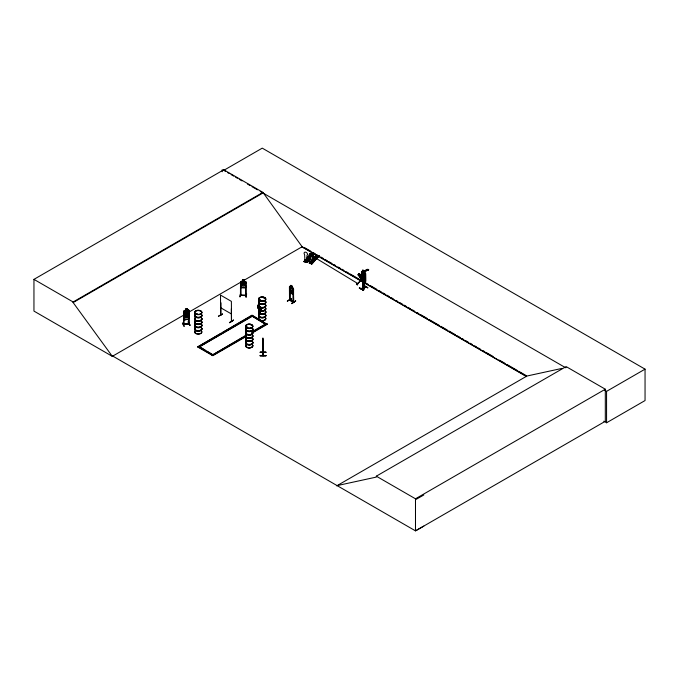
<?xml version="1.0" encoding="UTF-8"?>
<svg xmlns="http://www.w3.org/2000/svg" width="679" height="679" viewBox="0 0 679 679"><rect width="100%" height="100%" fill="white"/><g stroke="black" fill="none" stroke-linecap="round" stroke-linejoin="round"><path stroke-width="1.02" d="M361.389 278.823L360.982 278.585M362.594 275.674L362.688 273.196L363.783 273.62L364.071 272.983A5.373 3.081 -65.5 0 1 368.366 269.546L368.128 270.267A4.6 2.64 -65.5 0 0 364.199 273.756L364.801 273.96L363.078 275.895L362.594 275.674L364.317 273.73L364.801 273.96M363.078 275.895L363.18 273.425L362.688 273.196M364.547 280.877C366.354 280.894 362.365 280.639 364.53 280.894M365.582 280.452C364.716 279.213 365.76 282.88 365.039 281.42M306.653 261.22L307.01 255.27A1.927 1.392 42.4 0 0 307.01 253.046A1.927 1.392 42.4 0 0 304.599 252.316A1.927 1.392 42.4 0 0 304.599 254.54L304.956 260.702L306.713 261.152M311.805 262.824L312.213 256.815A1.927 1.392 42.4 0 0 312.213 254.591A1.927 1.392 42.4 0 0 309.802 253.861A1.927 1.392 42.4 0 0 309.751 256.144L310.159 262.247M241.121 281.412C243.668 282.447 241.121 278.237 244.304 279.926L244.296 281.513L246.188 282.074L246.188 295.586L245.679 294.958L246.129 295.119L240.442 294.966L240.442 295.424L240.519 281.912L241.121 281.378L245.518 281.547L246.129 282.133M241.02 282.744L240.485 282.846L241.02 282.744L241.07 295.424L240.459 294.822M240.544 293.617L239.959 297.003L240.553 293.43M240.502 295.424L246.197 295.467M240.544 294.975L241.07 295.102M245.62 282.888L246.137 282.905L245.62 282.888L245.662 295.603L245.679 294.958M246.358 293.6L246.044 297.19L246.655 293.846M246.426 293.829L246.087 296.952M305.584 259.981L305.898 260.32L305.177 260.702M305.847 260.303L305.728 261.822L305.474 260.184M305.609 260.626L305.864 260.142M310.77 261.568L310.566 262.306L316.974 255.262L309.717 263.342M310.685 261.627L310.872 263.427L311.024 261.678M315.098 258.937C315.353 256.755 313.155 259.989 315.396 258.478M222.474 313.953L218.502 316.159M195.79 313.723L196.893 313.808M196.053 313.469L196.834 313.562M196.248 313.783L196.63 313.511M200.339 311.135L200.653 311.305M200.678 311.449L200.458 311.22M247.428 327.584C246.638 326.455 248.752 328.432 246.825 327.55M251.052 325.241L251.476 325.216M260.413 300.712L259.785 300.237L260.753 300.559M263.995 298.123L264.445 298.047M262.9 352.036L262.968 352.791L263.197 352.036M262.968 347.563L262.9 337.972L262.968 355.754L262.968 354.93M262.968 339.899L263.163 355.754L263.163 354.964M364.47 280.834L364.419 288.745L363.647 288.719L364.419 288.745M364.912 281.564L362.094 276.2L365.489 281.675L362.094 276.2M365.175 279.196L362.764 277.855L365.132 279.222L365.582 277.881M289.449 290.773L289.865 292.547L293.039 294.338L293.506 293.005L293.073 288.074M293.039 294.338L293.549 293.039M186.318 312.892L184.739 314.657L185.927 312.62L184.773 311.101L185.342 310.965L186.394 312.357L187.837 310.541L186.683 312.51L187.888 314.139L186.377 313.044M189.085 317.568L188.465 319.215L184.196 319.936L188.448 319.181L189.008 317.534L189.085 313.418L188.431 312.951L184.196 313.664L183.636 314.352L185.511 313.537M188.439 316.168L189.051 314.487L188.439 316.168L184.145 316.83L183.585 315.379L184.145 316.83M183.44 324.638L184.111 324.655L184.06 324.087M188.949 323.442L188.38 323.382L188.864 323.263M310.787 261.619L310.362 262.349L310.566 261.924M305.363 260.481L305.525 260.371M363.715 273.535A4.6 2.64 -65.5 0 1 367.636 270.047L368.773 269.631M243.311 283.219L244.941 282.04L243.744 283.78L244.907 285.681L243.362 284.102L241.724 285.553L242.963 283.746L241.783 281.946L243.337 283.202M182.379 323.136L183.975 326.31M182.634 323.06L184.255 326.302M361.304 288.889L365.378 286.555M289.458 300.135L289.908 300.356L290.009 287.684L289.492 287.557L289.865 287.769M289.661 300.033L293.71 302.333L293.286 289.551L293.141 302.248L293.557 302.435L293.549 288.889M361.686 279.188L365.735 281.471L365.65 273.722L364.258 272.449M365.268 280.435L361.958 278.704L361.89 279.485L362.17 278.653M308.987 256.934L309.42 256.535M258.971 308.928C257.417 308.147 260.142 304.888 258.249 306.883L257.782 305.244L258.504 306.764L257.511 307.833L258.487 307.264L258.971 308.928L258.487 307.264M258.504 306.764L258.954 306.127M260.532 308.597L260.057 306.959L260.532 308.597L261.5 308.045L259.785 309.548M260.787 308.478L261.237 307.842M258.665 310.345L259.395 311.865L260.363 311.313L258.92 313.019L259.497 311.907L258.665 310.345L259.242 312.017M259.395 311.865L260.099 311.118M257.774 308.028L258.232 307.383M260.057 309.743L260.77 308.979L261.508 310.532L260.515 309.098M362.773 280.291L363.206 280.079L363.189 287.955L362.459 287.913L362.942 288.142L363.231 280.037M264.19 297.835L264.377 298.251L264.335 297.809M257.511 307.833L258.351 306.916L257.782 305.244M258.393 307.231L259.225 306.331M261.5 308.045L260.668 308.945L261.254 310.642M258.648 312.815L259.497 311.907M260.363 311.313L259.531 312.221L260.108 313.919L259.785 312.102M310.872 261.636L310.617 262.315M183.5 324.172C196.29 323.179 180.342 323.45 184.017 324.706L184.001 311.992L183.5 312.068L183.576 324.757M183.5 324.63L189.051 323.849M359.42 274.672L358.826 273.629L359.446 274.783C352.443 272.211 371.982 286.131 360.863 278.365M358.461 274.206L362.297 276.599L364.003 280.189M360.142 274.426L358.792 273.671M360.736 275.479L360.184 274.384L361.652 275.92M362.467 276.404L361.966 276.345M361.024 278.611L362.094 279.375L361.143 280.486L360.464 280.028L361.143 280.486M360.507 280.121L361.389 278.755M359.836 276.081L361.831 279.476M184.196 319.936L183.619 318.459L183.585 311.237L185.409 310.388L184.578 311.126L184.578 314.012L185.486 315.098L187.183 314.827L188.1 313.443L188.1 310.558L187.183 310.184C187.71 306.187 186.182 311.483 188.406 309.896L189.068 310.371L188.949 323.9L188.423 323.798L189.025 323.875M183.661 311.288L184.213 310.676L188.423 309.938M304.082 261.585L304.795 259.853L305.007 261.517M307.349 261.449L307.154 260.566L306.416 262.035L304.26 261.381L304.998 259.913M306.501 258.716L311.338 253.343L313.885 254.116L311.882 256.535M304.26 261.381L304.998 260.566M306.679 258.674L311.338 253.505L314.097 254.523L312.094 256.704M306.84 258.826L311.474 253.742L306.246 259.556M305.44 260.464L305.822 260.057M306.399 259.616L309.845 255.83M310.125 258.877L306.772 262.51L306.611 261.44L307.349 260.626M310.286 257.995L305.923 262.247L310.082 257.748M311.933 255.728L313.392 254.124L313.868 254.362M310.108 257.85L305.974 262.264M312.094 255.677L313.392 254.124M312.213 255.813L313.537 254.362M309.947 258.733L306.424 262.4L309.921 258.631M311.72 256.594L313.885 254.116M310.057 258.869L306.772 262.51M312.043 256.687L314.054 254.532M312.213 256.815L312.153 256.874A1.927 1.392 42.4 0 0 312.153 254.659A1.927 1.392 42.4 0 0 309.751 253.921A1.927 1.392 42.4 0 0 309.802 256.085M309.556 263.401L309.208 262.272L309.947 261.457L310.091 263.197M318.68 255.966L311.559 263.639L309.403 262.985L310.142 261.517M310.159 261.746L310.829 261.695M312.315 259.59L316.482 254.948L319.037 255.728L311.916 264.114L311.058 263.842L318.544 255.728M309.386 263.35L310.142 262.17L312.298 262.832L312.493 262.238L312.493 263.053L309.947 262.281L309.947 261.457M311.05 261.076L316.482 254.948M311.322 261.152L316.346 255.27M309.497 263.376L316.974 255.262M311.559 263.639L312.298 262.179M311.737 263.129L317.679 256.586M312.111 263.24L319.037 255.728M311.568 264.004L319.037 255.881L316.507 255.211M360.778 280.308L357.68 283.644L360.931 280.342M231.539 321.49L231.378 301.366L220.497 295.085L220.667 315.404L220.828 302.741M363.189 280.062L362.815 280.274M363.231 280.13L362.942 288.142M240.578 281.972L241.147 281.429M196.8 313.817L196.053 313.825M259.819 300.194L260.549 300.084M260.074 300.441L260.812 300.313M264.521 298.2L264.25 297.996M247.054 327.244L246.842 327.685M247.071 327.728L247.131 327.27M247.232 327.584L247.572 327.227M185.452 313.494L184.586 314.165L184.586 317.051L185.494 318.137L187.192 317.848L188.1 316.456L188.1 313.571L187.192 313.206M361.551 271.566L362 271.244L365.65 273.722L365.141 273.595L365.175 281.386L365.277 273.518M289.941 286.351L289.492 286.674L289.517 300.152L293.515 302.41L293.37 301.654L289.908 300.025L293.701 301.892L293.277 301.629M306.407 262.383L303.853 261.619L304.693 261.873M246.112 295.594L240.485 295.407M358.24 274.341C361.27 278.076 360.252 280.359 365.429 281.607M290.841 286.81L290.171 287.047L290.171 289.933L290.85 291.554L292.106 292.267L292.785 291.41L292.785 288.524L292.106 287.633L293.056 288.117L289.925 286.292L289.449 286.623L289.517 300.152M362.9 271.693L362.849 270.174L364.25 270.904L364.861 276.294L364.19 277.151L362.925 276.446L362.247 274.834L362.892 270.149M364.25 270.904L362.849 270.174M365.565 273.781L365.582 281.573L361.432 279.205M293.651 289.763L293.141 289.636M291.546 298.87L287.268 301.111L291.316 298.735M289.865 300.33L290.009 287.684M291.639 303.555L295.679 300.967L291.826 303.7M291.622 303.335L295.679 300.984M218.4 316.329L222.576 314.046M231.395 321.574L231.327 308.809M229.451 322.652L233.517 320.318M112.816 356.11L112.375 356.373L33.95 311.092L33.95 279.366L223.764 169.775L262.951 192.395L302.138 246.749L526.497 376.285M223.764 169.775L223.764 170.361L262.255 148.141L645.05 369.147L645.05 400.551L606.559 422.771L603.809 421.175M33.95 279.366L73.137 301.985L262.951 192.395M423.798 526.123L415.489 530.859L112.765 356.085L112.315 356.339L73.137 302.571L262.951 192.98M112.315 356.339L184.119 314.886M188.694 312.238L242.666 281.081M244.499 280.02L302.579 246.494M246.375 336.334L212.824 355.703L197.64 346.935L252.036 315.141L267.22 324.299L251.807 333.194M197.64 346.935L221.218 333.321M223.026 332.277L252.036 315.531L252.834 315.591L198.438 347.393M199.346 346.867L252.834 315.99M246.485 334.959L212.035 355.244L234.696 342.157M251.926 331.819L266.431 323.442L267.22 324.299M236.513 341.113L242.861 337.446M244.669 336.402L246.485 335.35M252.834 331.692L265.523 324.358M197.64 346.545L212.824 355.312L246.375 335.944M251.807 332.803L267.22 323.9M362.017 271.659C361.092 270.768 362.824 275.487 362.043 276.497M364.131 288.914L364.131 280.639L363.681 288.745M363.604 285.57L367.908 287.794L363.825 285.443M361.109 288.838L365.412 286.36L361.338 288.711M361.788 288.974L365.888 286.64L361.848 289.237M336.682 485.875L526.946 376.022L562 368.4M337.123 485.612L376.31 477.091L376.31 476.183L566.125 366.592L605.312 389.211L605.312 421.269L415.489 530.859L415.489 498.802L605.312 389.211M566.125 367.5L565.683 367.763L260.218 191.402M604.743 390.315L606.559 391.367L645.05 369.147M415.489 499.719L423.798 494.983M309.14 256.764L309.913 256.56M258.945 310.558L259.65 311.754M259.378 312.365L260.363 313.808M188.482 323.798L188.456 323.501M309.955 257.197L308.996 256.993M309.955 257.333L308.97 256.9M362.892 287.701L363.257 287.913M187.209 311.695C182.88 312.807 188.864 310.159 187.268 313.18M187.209 313.248L188.423 313.036M187.243 308.58L185.409 308.843L185.486 310.464M188.431 311.262L188.991 311.296L188.431 311.262L188.431 323.951M188.236 321.931L190.112 325.343L188.27 321.931M314.946 258.843L314.216 258.691M363.638 285.511L367.721 287.862M188.864 323.722L188.932 311.186M260.371 300.457L259.904 300.559M289.908 299.897L289.441 299.651L289.984 299.753M260.176 352.223L265.947 352.231M260.176 352.35L265.947 352.333M260.176 355.49L265.947 355.499L265.947 355.94L260.176 355.932L260.176 355.49L265.947 355.541M260.176 355.754L265.947 355.711M359.488 274.732L359.004 274.706L360.108 276.659L362.518 278.577L360.753 275.436M260.363 300.211L259.879 300.245M291.495 298.802L287.497 300.975M368.264 269.402L367.874 269.325A5.373 3.081 -65.5 0 0 363.579 272.754L363.29 273.399L363.791 273.595M363.961 288.914L363.961 280.639M260.184 300.593L260.099 300.415M311.449 254.574L313.146 255.092L310.6 254.319M309.666 257.553L307.969 257.035L309.666 257.714M305.728 260.447L304.947 260.21L305.474 260.337M311.559 262.985L311.754 263.868L309.208 263.087M310.159 263.121L310.94 263.359M289.661 299.575L289.78 300.33M367.993 270.123L368.485 270.344M362.153 278.696L365.378 280.147M362.951 271.77L361.508 271.524L361.534 276.37M364.173 273.017L362.909 272.313L362.917 275.207L364.182 275.912L364.173 273.985M289.882 286.317L290.892 286.886M290.85 287.429L292.106 288.142M290.85 290.315L292.106 291.028M293.09 294.313L289.899 292.513L289.492 290.748M365.319 281.793L361.33 279.519L358.342 274.274M223.764 170.361L225.589 171.414M227.414 172.466L229.239 173.518M231.055 174.571L233.788 176.15M235.613 177.202L237.438 178.254M239.263 179.307L241.996 180.886M247.462 184.043L250.195 185.622M252.019 186.674L257.485 189.823M304.413 247.546L310.821 251.247M312.654 252.308L315.404 253.895M320.895 257.061L323.645 258.648M325.479 259.709L327.303 260.77M329.137 261.822L331.887 263.41M333.72 264.471L335.545 265.523M338.295 267.11L340.128 268.171M341.961 269.224L343.786 270.284M346.536 271.872L348.369 272.924M350.203 273.985L360.277 279.799M365.769 282.973L368.519 284.56M370.344 285.613L376.76 289.313M378.585 290.374L381.335 291.962M383.168 293.014L385.001 294.075M386.835 295.136L389.576 296.715M391.41 297.775L393.243 298.836M395.984 300.415L397.818 301.476M399.651 302.537L402.401 304.124M404.234 305.177L406.059 306.237M407.892 307.29L410.642 308.877M412.476 309.938L414.3 310.99M417.05 312.578L418.884 313.639M420.717 314.691L427.125 318.392M428.958 319.453L439.033 325.266M440.858 326.327L447.274 330.028M449.099 331.08L455.516 334.789M457.34 335.842L460.09 337.429M461.924 338.49L463.757 339.542M465.59 340.603L468.332 342.191M470.165 343.243L471.998 344.304M474.74 345.891L476.573 346.944M478.406 348.004L480.24 349.057M482.99 350.644L484.814 351.705M486.648 352.757L493.056 356.467M499.472 360.167L504.964 363.333M506.797 364.394L517.788 370.734M519.613 371.795L526.03 375.495M301.535 246.664L317.161 255.686M319.911 257.273L526.632 376.624M253.734 316.507L256.458 318.078M258.266 319.13L264.615 322.788M264.734 323.773L252.036 316.049L265.633 324.299M220.497 307.646L231.378 313.927M205.576 350.602L199.227 346.545L212.824 354.786L207.392 351.646M376.31 476.183L415.489 498.802M311.669 255.618L358.198 283.805M188.448 312.985L189.085 313.418M188.38 309.955L189.008 310.405M315.37 258.512L314.148 258.733M364.733 280.665L365.361 281.819M361.101 278.594L361.737 279.748M184.001 311.992L183.5 312.068M188.27 321.939L189.806 325.394M260.923 308.835L261.508 310.532M259.802 307.069L260.38 308.741M258.64 307.12L259.225 308.818M257.528 305.355L258.096 307.027M259.633 312.255L260.082 313.596M361.882 271.736L361.899 276.574M361.652 271.447L361.678 276.285M606.559 391.367L606.559 422.771M362.773 279.867L362.858 288.168L362.9 279.892L362.535 287.955L362.493 280.037M307.154 260.566L307.154 261.22M304.795 259.853L304.795 260.668M293.286 289.551L293.286 302.113M292.106 293.812L292.199 286.029L290.799 285.29L290.85 293.099M265.947 352.163L260.176 352.163M244.236 279.977L244.236 281.556L245.178 282.099L245.178 284.985L244.236 286.198L242.471 286.139L241.529 284.874L241.529 281.989L242.471 281.505L242.411 279.909M240.587 281.929L240.578 286.088M222.228 169.657L222.228 171.736M220.641 302.639L220.709 315.396L220.48 314.81M73.137 301.985L73.137 302.571M201.417 318.027A3.65 2.105 0 0 1 198.26 321.184A3.65 2.105 0 0 1 195.102 318.027M201.366 318.239A3.59 2.071 0 0 1 198.26 321.354A3.59 2.071 0 0 1 195.145 318.239M201.366 320.946A3.582 2.071 0 0 1 198.26 324.044A3.582 2.071 0 0 1 195.153 320.946M201.383 321.142A3.607 2.079 0 0 1 198.26 324.265A3.607 2.079 0 0 1 195.136 321.142M201.417 314.555A3.65 2.105 0 0 1 198.26 317.721A3.65 2.105 0 0 1 195.102 314.555M201.374 317.662A3.599 2.079 0 0 1 198.26 320.777A3.599 2.079 0 0 1 195.145 317.662M201.374 314.776A3.599 2.079 0 0 1 198.26 317.891A3.599 2.079 0 0 1 195.145 314.776M201.417 317.848A3.65 2.105 0 0 1 198.26 321.006A3.65 2.105 0 0 1 195.102 317.848M201.417 314.377A3.65 2.105 0 0 1 198.26 317.543A3.65 2.105 0 0 1 195.102 314.377M201.366 314.199A3.59 2.071 0 0 1 198.26 317.305A3.59 2.071 0 0 1 195.145 314.199M201.417 327.906A3.65 2.105 0 0 1 198.26 331.063A3.65 2.105 0 0 1 195.102 327.906M201.366 328.118A3.59 2.071 0 0 1 198.26 331.233A3.59 2.071 0 0 1 195.145 328.118M201.366 330.826A3.582 2.071 0 0 1 198.26 333.924A3.582 2.071 0 0 1 195.153 330.826M201.366 321.464A3.582 2.071 0 0 1 198.26 324.562A3.582 2.071 0 0 1 195.153 321.464M201.383 331.021A3.607 2.079 0 0 1 198.26 334.144A3.607 2.079 0 0 1 195.136 331.021M201.383 321.277A3.607 2.079 0 0 1 198.26 324.401A3.607 2.079 0 0 1 195.136 321.277M201.417 324.435A3.65 2.105 0 0 1 198.26 327.601A3.65 2.105 0 0 1 195.102 324.435M201.366 327.541A3.59 2.071 0 0 1 198.26 330.648A3.59 2.071 0 0 1 195.145 327.541M201.374 324.655A3.599 2.079 0 0 1 198.26 327.77A3.599 2.079 0 0 1 195.145 324.655M201.417 327.728A3.65 2.105 0 0 1 198.26 330.885A3.65 2.105 0 0 1 195.102 327.728M201.417 324.256A3.65 2.105 0 0 1 198.26 327.422A3.65 2.105 0 0 1 195.102 324.256M201.366 324.078A3.59 2.071 0 0 1 198.26 327.185A3.59 2.071 0 0 1 195.145 324.078M252.393 331.819A3.65 2.105 0 0 1 249.235 334.985A3.65 2.105 0 0 1 246.078 331.819M252.35 332.039A3.59 2.071 0 0 1 249.235 335.154A3.59 2.071 0 0 1 246.129 332.039M252.35 334.747A3.59 2.071 0 0 1 249.235 337.853A3.59 2.071 0 0 1 246.129 334.747M252.35 334.934A3.599 2.079 0 0 1 249.235 338.049A3.599 2.079 0 0 1 246.121 334.934M252.393 328.356A3.65 2.105 0 0 1 249.235 331.513A3.65 2.105 0 0 1 246.078 328.356M252.35 331.454A3.599 2.079 0 0 1 249.235 334.577A3.599 2.079 0 0 1 246.121 331.454M252.35 328.577A3.59 2.071 0 0 1 249.235 331.683A3.59 2.071 0 0 1 246.129 328.577M252.393 331.641A3.65 2.105 0 0 1 249.235 334.806A3.65 2.105 0 0 1 246.078 331.641M252.393 328.178A3.65 2.105 0 0 1 249.235 331.335A3.65 2.105 0 0 1 246.078 328.178M252.35 327.991A3.599 2.079 0 0 1 249.235 331.106A3.599 2.079 0 0 1 246.121 327.991M252.393 341.698A3.65 2.105 0 0 1 249.235 344.864A3.65 2.105 0 0 1 246.078 341.698M252.35 341.919A3.59 2.071 0 0 1 249.235 345.034A3.59 2.071 0 0 1 246.129 341.919M252.342 344.626A3.582 2.071 0 0 1 249.235 347.724A3.582 2.071 0 0 1 246.129 344.626M252.333 335.265A3.573 2.062 0 0 1 249.235 338.363A3.573 2.062 0 0 1 246.137 335.265M252.359 335.078A3.607 2.079 0 0 1 249.235 338.193A3.607 2.079 0 0 1 246.112 335.078M252.393 338.235A3.65 2.105 0 0 1 249.235 341.393A3.65 2.105 0 0 1 246.078 338.235M252.35 341.342A3.59 2.071 0 0 1 249.235 344.448A3.59 2.071 0 0 1 246.129 341.342M252.35 338.456A3.59 2.071 0 0 1 249.235 341.562A3.59 2.071 0 0 1 246.129 338.456M252.393 341.52A3.65 2.105 0 0 1 249.235 344.686A3.65 2.105 0 0 1 246.078 341.52M252.393 338.057A3.65 2.105 0 0 1 249.235 341.214A3.65 2.105 0 0 1 246.078 338.057M252.35 337.87A3.599 2.079 0 0 1 249.235 340.985A3.599 2.079 0 0 1 246.121 337.87M265.336 304.701A3.65 2.105 0 0 1 262.179 307.859A3.65 2.105 0 0 1 259.022 304.701M265.285 304.922A3.59 2.071 0 0 1 262.179 308.028A3.59 2.071 0 0 1 259.072 304.922M265.277 307.629A3.573 2.062 0 0 1 262.179 310.727A3.573 2.062 0 0 1 259.081 307.629A3.607 2.079 0 0 0 262.179 310.821A3.607 2.079 0 0 0 265.302 307.706M265.294 307.825A3.599 2.079 0 0 1 262.179 310.94A3.599 2.079 0 0 1 259.064 307.825M265.336 301.23A3.65 2.105 0 0 1 262.179 304.396A3.65 2.105 0 0 1 259.022 301.23M265.294 304.336A3.599 2.079 0 0 1 262.179 307.451A3.599 2.079 0 0 1 259.064 304.336M265.294 301.451A3.599 2.079 0 0 1 262.179 304.565A3.599 2.079 0 0 1 259.064 301.451M265.336 304.523A3.65 2.105 0 0 1 262.179 307.68A3.65 2.105 0 0 1 259.022 304.523M265.336 301.052A3.65 2.105 0 0 1 262.179 304.217A3.65 2.105 0 0 1 259.022 301.052M265.294 300.865A3.599 2.079 0 0 1 262.179 303.988A3.599 2.079 0 0 1 259.064 300.865M265.336 314.581A3.65 2.105 0 0 1 262.179 317.738A3.65 2.105 0 0 1 259.022 314.581M265.294 314.793A3.599 2.079 0 0 1 262.179 317.908A3.599 2.079 0 0 1 259.064 314.793M265.302 317.585A3.607 2.079 0 0 1 262.179 320.7A3.607 2.079 0 0 1 259.055 317.585A3.582 2.071 0 0 0 262.179 320.607A3.582 2.071 0 0 0 265.285 317.5M265.285 308.139A3.582 2.071 0 0 1 262.179 311.237A3.582 2.071 0 0 1 259.072 308.139M265.302 317.696A3.607 2.079 0 0 1 262.179 320.819A3.607 2.079 0 0 1 259.055 317.696M265.336 311.109A3.65 2.105 0 0 1 262.179 314.275A3.65 2.105 0 0 1 259.022 311.109M265.294 314.216A3.599 2.079 0 0 1 262.179 317.331A3.599 2.079 0 0 1 259.064 314.216M265.285 311.33A3.59 2.071 0 0 1 262.179 314.445A3.59 2.071 0 0 1 259.072 311.33M265.336 314.402A3.65 2.105 0 0 1 262.179 317.56A3.65 2.105 0 0 1 259.022 314.402M265.336 310.931A3.65 2.105 0 0 1 262.179 314.097A3.65 2.105 0 0 1 259.022 310.931M265.294 310.744A3.599 2.079 0 0 1 262.179 313.868A3.599 2.079 0 0 1 259.064 310.744M361.423 276.175L361.211 276.854L362.807 278.585L361.067 276.922C361.228 278.127 359.836 277.083 360.651 276.531L359.132 274.893L360.778 276.446L360.956 275.895L361.423 276.175M240.519 286.054L241.104 287.65L245.543 287.743L246.188 286.224L245.543 287.777L241.104 287.607L240.519 286.054M356.373 284.051L357.46 284.993L356.416 284.017M187.956 317.195L187.37 317.339L186.377 316.015L184.798 317.789L185.987 315.743L184.849 314.173L186.343 315.336L187.888 313.656L186.742 315.625L187.956 317.195M359.301 288.032L363.604 290.281L359.31 288.015M359.497 287.879L363.604 290.281L359.497 287.879M309.989 256.068L306.679 259.701L310.048 256.076M233.508 320.089L229.434 322.712L233.517 320.123M366.074 286.962L362.017 289.356L366.074 286.962M186.886 311.975L185.8 312.162L185.8 312.671L186.886 312.484L186.886 311.975M187.192 313.723L185.494 314.012L185.494 316.898L187.192 316.609L187.192 313.723M186.886 308.953L185.791 309.132L185.791 309.641L186.886 309.463L186.886 308.953M187.183 310.702L185.486 310.982L185.486 313.868L187.183 313.588L187.183 310.702M243.922 280.266L242.785 280.223L242.785 280.741L243.922 280.775L243.922 280.266M244.236 282.074L242.471 282.023L242.471 284.908L244.236 284.959L244.236 282.074M318.298 256.535L315.743 255.762L318.298 256.535M317.797 257.078L315.251 256.297L317.797 257.078M317.059 257.884L314.513 257.112L317.059 257.884M316.406 258.606L313.851 257.825L316.406 258.606M315.667 259.412L313.112 258.64L315.667 259.412M360.031 274.443L359.216 273.985L360.031 274.443M360.948 275.784L359.683 275.08L360.787 277.032L362.051 277.736L360.948 275.784M363.936 271.091L363.121 270.632L363.936 271.6L363.936 271.091M291.885 286.215L291.07 285.757L291.885 286.725L291.885 286.215M196.46 314.139A3.599 2.079 0 0 0 201.858 312.34A3.599 2.079 0 0 0 196.46 310.541A3.599 2.079 0 0 0 196.46 314.139M196.46 314.419A3.59 2.071 0 0 0 201.85 312.62A3.59 2.071 0 0 0 196.46 310.829A3.59 2.071 0 0 0 196.46 314.419M195.713 313.919A3.607 2.079 0 0 0 201.739 312.985A3.607 2.079 0 0 0 197.326 310.43A3.607 2.079 0 0 0 195.713 313.919M247.436 327.94A3.599 2.079 0 0 0 252.834 326.141A3.599 2.079 0 0 0 247.436 324.341A3.599 2.079 0 0 0 247.436 327.94M247.445 328.203A3.582 2.071 0 0 0 252.817 326.412A3.582 2.071 0 0 0 247.445 324.621A3.582 2.071 0 0 0 247.445 328.203M247.436 328.042A3.607 2.079 0 0 0 252.843 326.234A3.607 2.079 0 0 0 247.436 324.435A3.607 2.079 0 0 0 247.436 328.042M249.235 347.928A3.599 2.079 0 0 0 252.35 344.813A3.599 2.079 0 0 1 249.235 347.945A3.599 2.079 0 0 1 246.121 344.83A3.599 2.079 0 0 0 249.235 347.928M260.38 300.814A3.607 2.079 0 0 0 265.786 299.006A3.607 2.079 0 0 0 260.38 297.207A3.607 2.079 0 0 0 260.38 300.814M260.388 301.086A3.582 2.071 0 0 0 265.761 299.295A3.582 2.071 0 0 0 260.388 297.495A3.582 2.071 0 0 0 260.388 301.086M260.38 300.916A3.607 2.079 0 0 0 265.786 299.116A3.607 2.079 0 0 0 260.38 297.309A3.607 2.079 0 0 0 260.38 300.916"/></g></svg>
